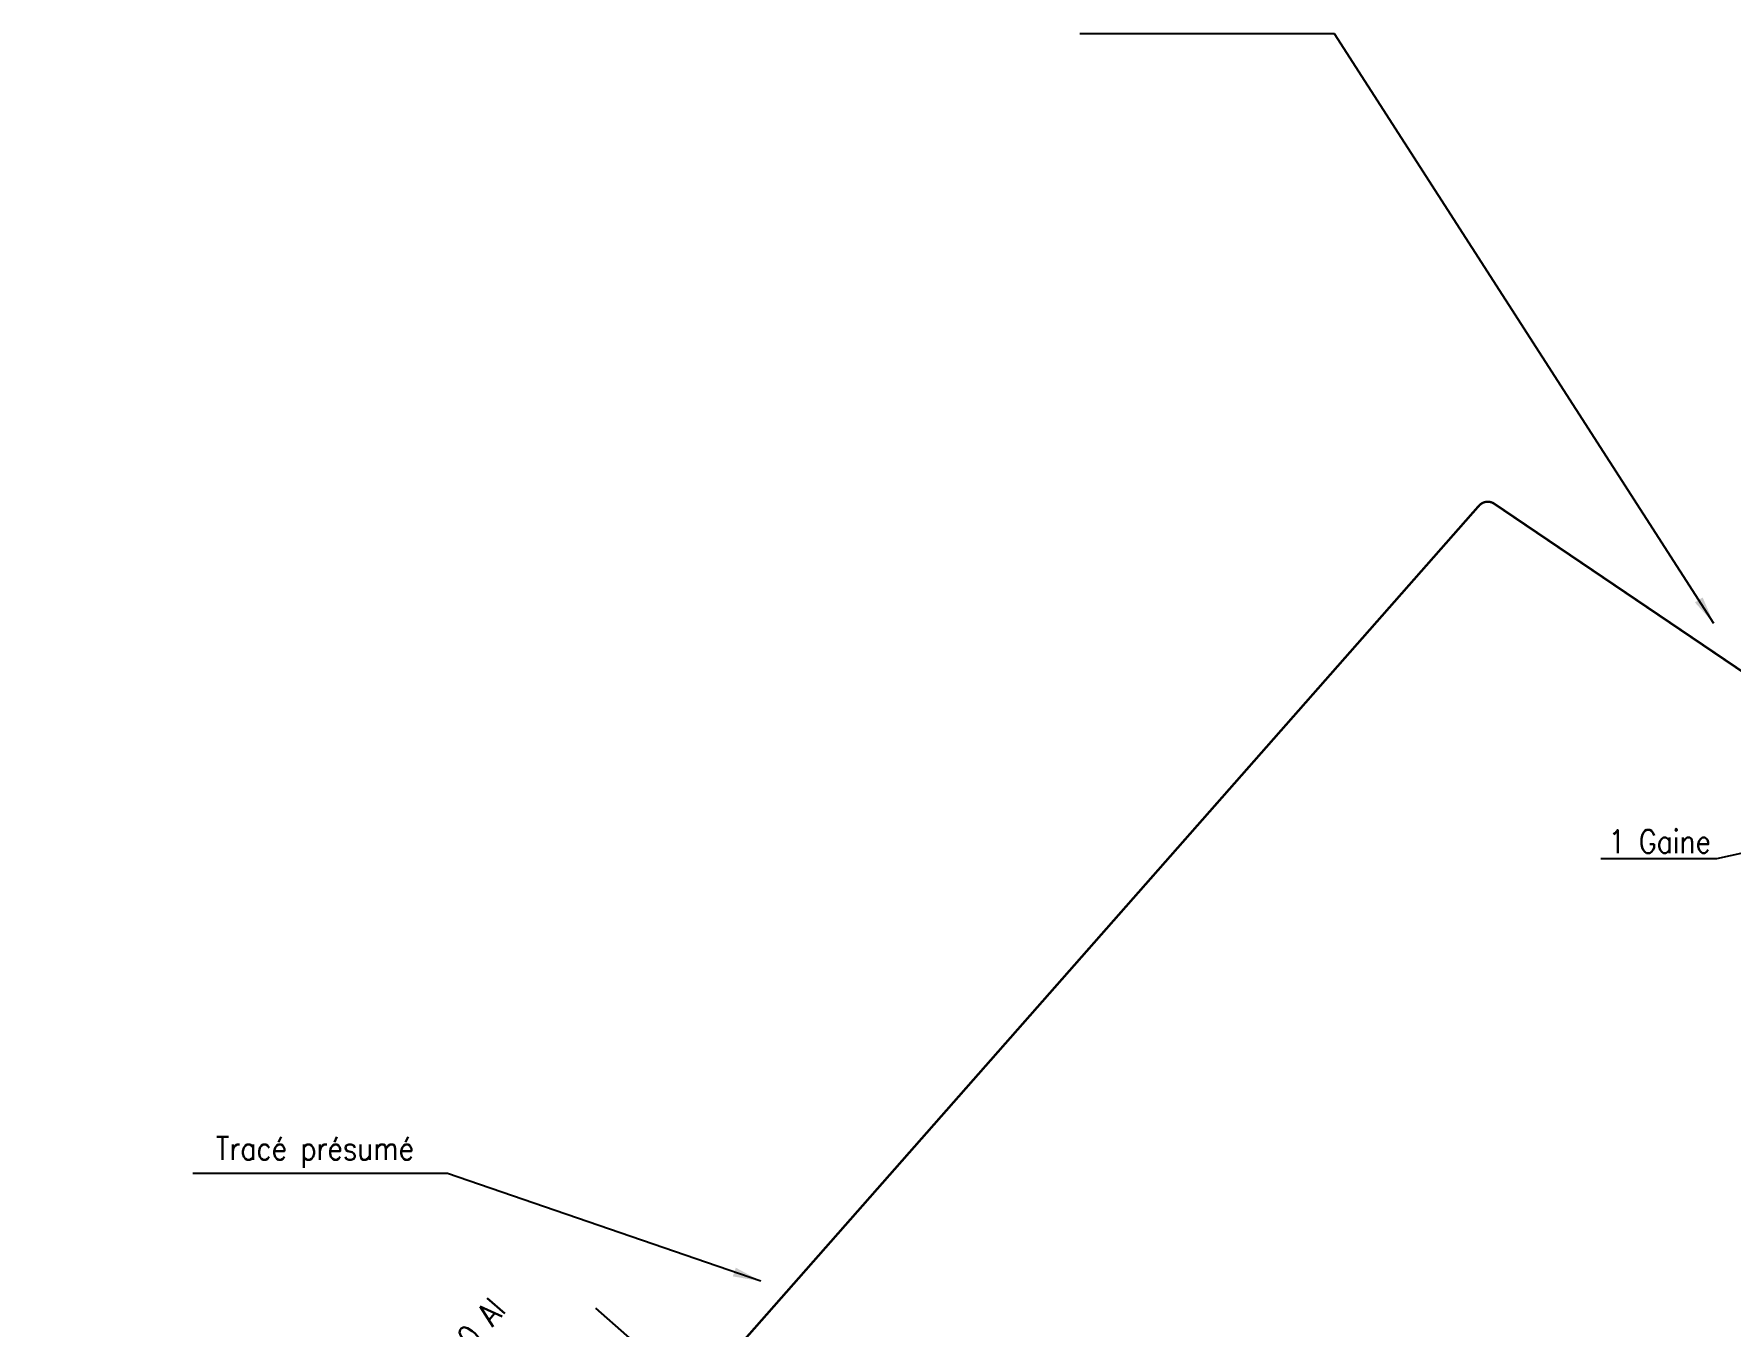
# Model space of a CAD drawing. Header units: millimetres. Extents: x 200000 to 200484, y 53266 to 53990.
# Drawn here: x 200122.7 to 200195.7, y 53605.3 to 53661 of the extents above; entities that cross this region are included whole.
import ezdxf
from ezdxf.enums import TextEntityAlignment as Align

# ---------------------------------------------------------------- set-up
doc = ezdxf.new("R2010")
doc.units = ezdxf.units.MM
doc.header["$PDMODE"] = 34
doc.layers.get('DEFPOINTS').update_dxf_attribs({"linetype": 'CONTINUOUS'})
doc.layers.add('M_130', color=3, linetype='M_ST_15')
doc.layers.add('M_400', color=7, linetype='CONTINUOUS')
doc.styles.get("Standard").update_dxf_attribs({"font": 'romans.shx', "width": 0.85})
doc.linetypes.add('M_ST_15', pattern='A,5,-0.3,["XX",Standard,S=1,R=0,X=0,Y=-0.5],-2.5', length=7.8)
doc.dimstyles.get("Standard").update_dxf_attribs({"dimtxt": 1.5, "dimasz": 1.2, "dimexe": 0.625, "dimexo": 0.625, "dimgap": 0.25, "dimtad": 1, "dimdec": 1, "dimzin": 0, "dimdsep": 46, "dimtxsty": 'Standard', "dimcen": -0.5, "dimadec": 0, "dimazin": 0, "dimtfac": 1, "dimtdec": 1, "dimtmove": 0, "dimatfit": 3, "dimfxl": 0, "dimtolj": 1, "dimtzin": 0, "dimarcsym": 0})

# ---------------------------------------------------------------- blocks, each defined once
blk = doc.blocks.new('*D2')
at = {"layer": 'DEFPOINTS', "color": 0, "linetype": 'Continuous', "transparency": 16777216}
for p in [(200146.414, 53606.529), (200149.074, 53604.183), (200142.908, 53602.554)]:
    blk.add_point(p, dxfattribs=at)
at = {"layer": 'M_130', "color": 0, "linetype": 'Continuous', "lineweight": -2, "transparency": 16777216}
for p, q in [((200146.883, 53606.115), (200149.543, 53603.769)), ((200146.362, 53601.108), (200148.281, 53603.283))]:
    blk.add_line(p, q, dxfattribs=at)
at = {"layer": 'M_130', "color": 0, "linetype": 'Continuous', "transparency": 16777216}
for points in [[(200148.131, 53603.415), (200148.431, 53603.15), (200149.074, 53604.183)], [(200146.212, 53601.24), (200146.512, 53600.976), (200145.569, 53600.208)]]:
    blk.add_solid(points, dxfattribs=at)
at = {"layer": 'M_130', "color": 0, "linetype": 'Continuous', "transparency": 16777216, "insert": (200146.571, 53602.857), "char_height": 1.5, "attachment_point": 5, "rotation": 48.58844}
blk.add_mtext('\\A1;5.3', dxfattribs=at)

msp = doc.modelspace()

# ---------------------------------------------------------------- linework, layer by layer
at = {"layer": 'M_130'}
msp.add_lwpolyline([(200133.649, 53519.756, 0.1, 0.1, 0), (200134.815, 53518.734, 0.1, 0.1, 0.414214), (200136.932, 53518.873, 0.1, 0.1, 0), (200141.969, 53524.617, 0.1, 0.1, 0.385275), (200141.937, 53526.629, 0.1, 0.1, 0), (200138.093, 53530.747, 0.1, 0.1, 0), (200132.964, 53538.698, 0.1, 0.1, 0), (200122.812, 53558.301, 0.1, 0.1, -0.260435), (200122.828, 53558.789, 0.1, 0.1, 0), (200123.704, 53560.246, 0.1, 0.1, 0), (200124.635, 53562.268, 0.1, 0.1, 0), (200125.593, 53564.199, 0.1, 0.1, 0), (200128.946, 53570.431, 0.1, 0.1, 0), (200133.634, 53578.138, 0.1, 0.1, 0), (200141.567, 53590.087, 0.1, 0.1, 0), (200143.953, 53593.686, 0.1, 0.1, 0), (200148.017, 53598.774, 0.1, 0.1, 0), (200184.904, 53640.651, 0.1, 0.1, -0.37742), (200185.56, 53640.735, 0.1, 0.1, 0), (200206.066, 53626.86, 0.1, 0.1, 0.40579)], format="xyseb", dxfattribs=at)

# ---------------------------------------------------------------- texts
at = {"layer": 'M_130', "width": 0.85}
msp.add_text('PRC 240 Al', height=1, rotation=49.43025, dxfattribs=at).set_placement((200140.545, 53603.824), align=Align.MIDDLE)
at = {"layer": 'M_130', "linetype": 'Continuous', "insert": (200139.062, 53612.826), "char_height": 1, "attachment_point": 6}
msp.add_mtext('Tracé présumé', dxfattribs=at)
at = {"layer": 'M_400', "insert": (200194.883, 53626.201), "char_height": 1, "attachment_point": 6}
msp.add_mtext('1 Gaine', dxfattribs=at)

# ---------------------------------------------------------------- dimensions: what is measured, and where the dimension line sits
at = {"layer": 'M_130', "linetype": 'Continuous'}
dim = msp.add_linear_dim(base=(200149.074, 53604.183), p1=(200142.908, 53602.554), p2=(200146.414, 53606.529), angle=48.58844, dimstyle='Standard', override={"dimse1": 1}, dxfattribs=at)
dim.commit()
dim.dimension.update_dxf_attribs({"geometry": '*D2', "text_midpoint": (200147.321, 53602.195), "dimtype": 161})

# ---------------------------------------------------------------- leaders
at = {"layer": 'M_130', "linetype": 'Continuous', "annotation_type": 0, "has_hookline": 1, "hookline_direction": 1, "text_width": 9.512}
for points in [[(200195.012, 53635.586), (200178.68, 53660.953), (200177.48, 53660.953)], [(200153.987, 53607.279), (200140.512, 53611.91), (200139.312, 53611.91)]]:
    msp.add_leader(points, dimstyle='Standard', dxfattribs=at)
at = {"layer": 'M_400', "annotation_type": 0, "has_hookline": 1, "hookline_direction": 1, "text_width": 4.736}
msp.add_leader([(200202.82, 53627.178), (200195.133, 53625.451)], dimstyle='Standard', dxfattribs=at)

doc.saveas('drawing.dxf')
